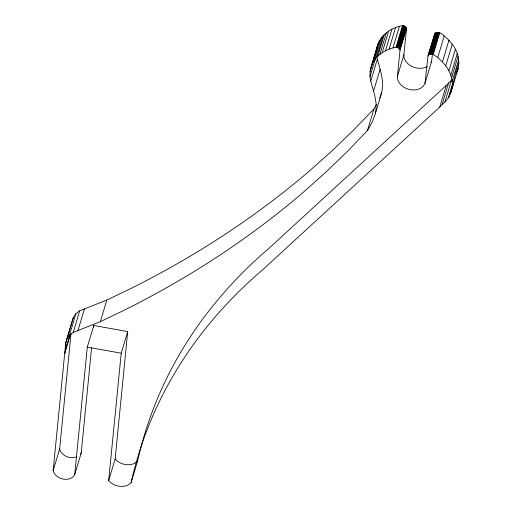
<?xml version="1.0" encoding="UTF-8"?>
<svg xmlns="http://www.w3.org/2000/svg" width="512" height="512" viewBox="0 0 512 512"><rect width="100%" height="100%" fill="white"/><g stroke="black" fill="none" stroke-linecap="round" stroke-linejoin="round"><path stroke-width="0.77" d="M91.584 347.776L81.229 452.864L74.739 474.483A11.36 8.678 16.7 0 1 63.302 479.117A11.36 8.678 16.7 0 1 53.152 470.605L65.709 343.226L66.874 338.989L69.434 335.309L73.21 332.429L100.333 321.664L124.461 310.099A1128.787 862.163 16.7 0 0 303.725 191.917L325.907 172.122L347.155 151.661L367.45 130.554L372.467 121.645L375.283 113.882L375.962 110.234L376.058 102.97L374.726 95.206L370.746 81.19L369.984 76.755L370.061 71.501L377.19 46.483C380.179 34.989 391.302 27.61 402.49 25.6C404.282 25.581 406.374 26.771 406.515 28.71L403.84 55.213A14.336 10.95 16.7 0 0 414.054 67.328L417.69 68.186A14.336 10.95 16.7 0 0 427.181 66.573M432.474 54.278L431.475 61.747L424.986 83.366L423.526 85.862A14.336 10.95 16.7 0 1 407.565 88.947A14.336 10.95 16.7 0 1 397.357 76.832L400.019 50.106L406.502 28.486M53.152 470.605L59.642 448.986L71.002 333.696M74.739 474.483L87.296 347.104L93.786 325.485L127.706 331.578L115.149 458.957L108.666 480.582A13.792 10.534 16.7 0 0 122.291 486.4L124.41 486.17A13.792 10.534 16.7 0 0 131.117 482.618A635.258 485.21 16.7 0 1 262.374 270.054L439.776 107.059C442.97 103.571 446.874 100.685 449.184 96.454C453.702 85.862 454.298 73.978 458.848 63.251C459.046 52.378 452.474 42.547 444.218 35.981C442.074 32.659 433.875 29.984 434.234 36.422M93.626 327.078L93.786 325.485M108.666 480.582L121.216 353.203L127.706 331.578M434.669 33.965L427.994 56.026L424.986 83.366M450.669 93.325L458.182 68.41L458.848 63.251M375.283 113.882L381.766 92.262L382.694 84.998L382.541 81.344L381.216 73.587L376.723 56.608M376.678 49.197L377.19 46.483M376.742 104.288L373.939 108.934L353.645 130.042L332.397 150.502L310.214 170.291A1128.787 862.163 16.7 0 1 130.95 288.48L106.822 300.045L79.693 310.803L75.917 313.683L73.363 317.37L65.709 343.226L66.016 347.725L64.672 353.728L70.49 334.342M66.874 338.989L73.363 317.37M69.434 335.309L75.917 313.683M66.01 347.642L70.035 334.221M73.21 332.429L79.693 310.803M77.946 330.547L84.429 308.928M100.333 321.664L106.822 300.045M131.117 482.618L137.606 460.998A635.258 485.21 16.7 0 1 268.858 248.435L446.259 85.434L452.358 79.283M370.707 68.102L378.304 43.213M370.061 71.501L373.19 61.062M373.862 58.822L376.544 49.875M371.814 64.838L372.947 62.496L379.437 40.87M372.947 62.496L374.848 59.546L381.331 37.926M369.984 76.755L375.802 57.37M374.848 59.546L376.55 57.485L383.034 35.859M376.55 57.485L377.805 56.186L384.294 34.566M370.746 81.19L377.229 59.565M377.805 56.186L379.878 54.368L386.362 32.749M379.878 54.368L382.15 52.717L388.634 31.091M382.15 52.717L385.466 50.778L391.955 29.158M373.626 90.931L380.115 69.312M385.466 50.778L389.088 49.178L395.571 27.558M367.45 130.554L373.939 108.934M389.088 49.178L392.96 47.923L399.45 26.304M392.96 47.923L396.006 47.219L402.49 25.6M396.006 47.219L396.563 47.251L403.053 25.632M396.563 47.251L397.126 47.354L403.616 25.734M400.019 50.106L399.085 48.41L397.67 47.526L404.16 25.907M398.189 47.763L404.678 26.144M398.662 48.064L405.152 26.438M399.085 48.41L405.568 26.784M399.437 48.794L405.926 27.174M399.712 49.216L406.202 27.597M399.91 49.658L406.4 28.038M397.478 76.186L403.968 54.56M427.994 56.026L434.944 33.562M428.461 55.187L435.302 33.216M428.813 54.835L429.242 54.541L435.731 32.922M429.242 54.541L429.734 54.31L436.224 32.691M429.734 54.31L430.278 54.15L436.768 32.531M430.278 54.15L430.861 54.067L437.344 32.442M430.861 54.067L431.462 54.054L437.946 32.435M431.462 54.054L432.077 54.118L438.56 32.499M432.077 54.118L432.678 54.259L439.168 32.64M452.358 84.87C452.544 72.09 443.674 60.979 433.267 54.47L439.75 32.851M437.734 57.6L444.218 35.981M442.451 61.869L448.941 40.25M445.766 65.779L452.256 44.16M448.915 70.79L455.405 49.171M439.776 107.059L446.259 85.434M450.79 75.142L457.274 53.523M442.17 104.525L448.659 82.906M451.571 77.798L458.061 56.173M444.909 102.086L451.392 80.467M452.205 81.344L458.688 59.725M448.269 97.946L452.301 84.525M449.184 96.454L452.762 84.525M381.766 92.262L379.782 98.029M458.182 68.41L456.563 72.954M431.142 62.31L431.475 61.747M137.606 460.998C135.373 463.469 132.038 464.621 128.781 464.781A13.792 10.534 16.7 0 1 115.149 458.957M87.296 347.104L121.216 353.203M397.126 47.354L397.67 47.526M432.678 54.259L433.267 54.47M81.229 452.864A11.36 8.678 16.7 0 1 80.589 453.984M76.806 456.89A11.36 8.678 16.7 0 1 59.642 448.986"/></g></svg>
